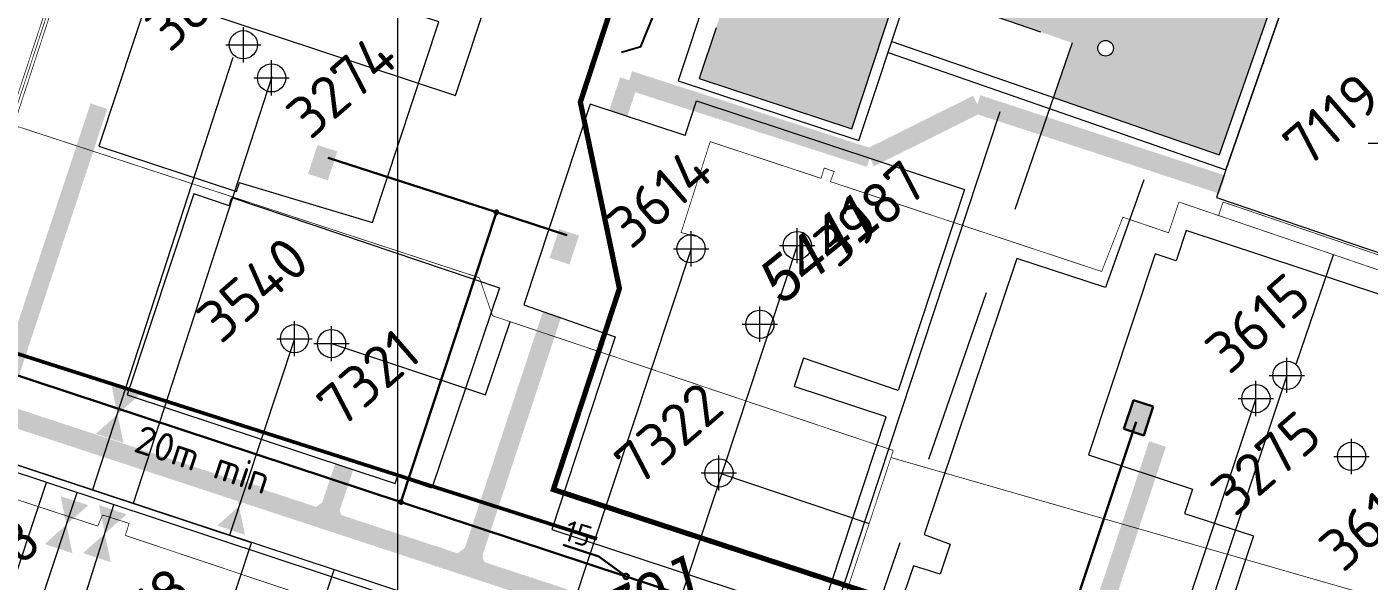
# Model space of a CAD drawing. Header units: millimetres. Extents: x 519 to 9564855, y -810 to 5021775.
# Drawn here: x 9541897.8 to 9542278.3, y 4997582.7 to 4997740 of the extents above; entities that cross this region are included whole.
import ezdxf
from ezdxf.enums import TextEntityAlignment as Align

# ---------------------------------------------------------------- set-up
doc = ezdxf.new("R2010")
doc.units = ezdxf.units.MM
doc.header["$LTSCALE"] = 2
doc.header["$MEASUREMENT"] = 0
doc.header["$PDMODE"] = 2
doc.header["$PDSIZE"] = 5
doc.linetypes.add('92051501$0$DASHED', pattern=[0.75, 0.5, -0.25])
doc.linetypes.add('ACAD_ISO02W100', pattern=[15, 12, -3])
doc.layers.add('13A этап', color=7, linetype='Continuous', true_color=0xaafdfa)
for name, color, linetype in [('42 доп. скв. на 2009 год', 96, 'Continuous'), ('Existing roads', 41, 'Continuous'), ('FIBERGLASS', 212, 'Continuous'), ('GRID_PULKOVO', 7, 'Continuous'), ('new 100 wells', 131, 'Continuous'), ('OilColl&Flowlines', 3, 'Continuous'), ('PPLINE_WAT', 7, 'WTR_LINE'), ('Stage 12 wells.Text&Frame', 52, 'Continuous'), ('Stage8 wlls text', 7, 'Continuous'), ('Wels of 13phase', 200, 'Continuous'), ('Газ', 4, 'GAS_LINE'), ('Скважины  2018 года', 7, 'Continuous'), ('Скважины - Конфликты наземки', 92, 'Continuous'), ('Скважины 2017г', 221, 'Continuous'), ('Скважины на 2015 год', 7, 'Continuous'), ('Скважины на 2016 год.', 40, 'Continuous')]:
    doc.layers.add(name, color=color, linetype=linetype)
for name, color, linetype, lineweight in [('SteamInjInfrastructure', 25, 'Continuous', 100), ('WELLS(drilled after 2000y)', 6, 'Continuous', 40), ('Скв на 2025 допы от ХеКай', 204, 'Continuous', 0), ('Скважины на 2022 год', 60, 'Continuous', 13), ('Скважины на 2026', 222, 'Continuous', 50), ('Электро', 1, 'Continuous', 30), ('Электроснаб', 1, 'Continuous', 18), ('Электроснабжене', 1, 'Continuous', 18)]:
    doc.layers.add(name, color=color, linetype=linetype, lineweight=lineweight)
doc.styles.add('92051501$0$STANDARD', font='simplex.shx')
doc.styles.add('Elect', font='isocpeur.ttf')
doc.styles.add('GeoApp', font='', dxfattribs={"height": 1})
doc.styles.get("Standard").update_dxf_attribs({"font": 'isocpeur.ttf', "width": 0.5})
doc.styles.get('GeoApp').set_extended_font_data('D431', italic=True)
doc.linetypes.add('_GP_FENCE', pattern='A,20,[130,ltypeshp.shx,S=2.5,R=0,X=0,Y=2.5],0', length=20)
doc.linetypes.add('GAS_LINE', pattern='A,0.5,-0.2,["G",92051501$0$STANDARD,S=0.1,R=0,X=-0.1,Y=-0.05],-0.05', length=0.75)
doc.linetypes.add('WTR_LINE', pattern='A,0.5,-0.2,["W",92051501$0$STANDARD,S=0.1,R=0,X=-0.1,Y=-0.05],-0.05', length=0.75)

msp = doc.modelspace()

# ---------------------------------------------------------------- hatches: boundary and pattern name
at = {"layer": 'Existing roads', "lineweight": 0}
msp.add_hatch(color=256, dxfattribs=at).paths.add_polyline_path([(9541899.06179, 4997626.16096, -0.406846034), (9541894.24029, 4997635.45699), (9541888.53949, 4997637.34328, -0.406846034), (9541879.12482, 4997632.75774)])
h = msp.add_hatch(color=256, dxfattribs=at)
h.paths.add_polyline_path([(9541984.4324, 4997605.75483), (9541986.01964, 4997605.15806, 0.155118741), (9541990.55229, 4997595.62105), (9541981.99669, 4997598.37419)])
h.paths.add_polyline_path([(9541982.9067, 4997606.32845), (9541984.4324, 4997605.75483), (9541981.99669, 4997598.37419), (9541973.20076, 4997601.20468, 0.161550784)])
h = msp.add_hatch(color=256, dxfattribs=at)
h.paths.add_polyline_path([(9542024.85029, 4997592.84064), (9542026.43753, 4997592.24388, 0.155118741), (9542030.97018, 4997582.70687), (9542022.41458, 4997585.46001)])
h.paths.add_polyline_path([(9542023.32459, 4997593.41427), (9542024.85029, 4997592.84064), (9542022.41458, 4997585.46001), (9542013.61865, 4997588.29049, 0.161550784)])
at = {"layer": 'Скважины на 2015 год', "linetype": 'ByBlock', "lineweight": 0, "ltscale": 5}
msp.add_hatch(color=5, dxfattribs=at).paths.add_polyline_path([(9542114.21092, 4997886.96645), (9542043.94133, 4997910.21738), (9541973.67173, 4997933.46832), (9541925.09459, 4997949.54162), (9541924.69479, 4997948.33332), (9541925.33951, 4997948.12), (9541924.39711, 4997945.27186), (9541922.46823, 4997939.44234), (9541921.56992, 4997936.72745), (9541920.11311, 4997937.20948), (9541920.72557, 4997939.06047), (9541922.84616, 4997945.46937), (9541923.8827, 4997948.60203), (9541924.69479, 4997948.33332), (9541925.09459, 4997949.54162), (9541892.57839, 4997960.30064), (9541868.93564, 4997888.84688), (9541865.34718, 4997889.93953), (9541864.40391, 4997887.08873), (9541862.7331, 4997882.03919), (9541845.97046, 4997831.37869), (9541845.16252, 4997828.93691), (9541849.89345, 4997827.31798), (9541850.71736, 4997829.80802), (9541869.7194, 4997823.52059), (9541870.01271, 4997824.40706), (9541870.47295, 4997824.25478), (9541869.65834, 4997821.79287), (9541869.29024, 4997820.68038), (9541874.96735, 4997818.73767), (9541876.16922, 4997822.36998), (9541876.64391, 4997822.21292), (9541877.29746, 4997824.18809), (9541877.92636, 4997824.50428), (9541878.41394, 4997824.34295), (9541878.72363, 4997825.27889), (9541879.97929, 4997824.86342, -0.197616276), (9541883.39415, 4997825.10512), (9541961.1502, 4997799.37705), (9541962.23745, 4997802.66299), (9542038.21798, 4997777.52241), (9542037.13072, 4997774.23647), (9542095.10581, 4997755.05357, -0.414213563), (9542097.01155, 4997751.26303), (9542095.81283, 4997747.64024), (9542095.81273, 4997747.64028), (9542093.30469, 4997740.06039), (9542088.43563, 4997725.34502), (9542131.63239, 4997711.05199), (9542143.97779, 4997748.36259), (9542075.81236, 4997770.9173)])
h = msp.add_hatch(color=5, dxfattribs=at)
h.paths.add_polyline_path([(9542116.96717, 4997886.38299), (9542080.08197, 4997774.90758), (9542194.14782, 4997735.41625), (9542188.81597, 4997719.93655), (9542235.75381, 4997703.62236), (9542241.8071, 4997720.92325), (9542205.69349, 4997733.18896, -0.84836428), (9542201.38906, 4997733.9, -1), (9542205.81094, 4997733.9, -0.08203779), (9542205.69349, 4997733.18896), (9542241.8071, 4997720.92325), (9542271.22506, 4997805.00264), (9542253.963, 4997810.75369), (9542262.22655, 4997835.55711)])
h.paths.add_polyline_path([(9542158.99261, 4997764.93583), (9542230.48064, 4997741.44064), (9542238.67664, 4997766.37832), (9542167.18861, 4997789.87352)], flags=24)
at = {"layer": 'Электро'}
for points in [[(9541985.83903, 4997704.60388), (9541980.2268, 4997706.46087), (9541977.51957, 4997698.27901), (9541983.1318, 4997696.42202)], [(9542054.34495, 4997680.75389), (9542048.73272, 4997682.61088), (9542046.02549, 4997674.42902), (9542051.63772, 4997672.57203)]]:
    msp.add_hatch(color=256, dxfattribs=at).paths.add_polyline_path(points)
h = msp.add_hatch(color=256, dxfattribs=at)
h.paths.add_polyline_path([(9542217.10156, 4997632.24681), (9542211.48933, 4997634.1038), (9542208.7821, 4997625.92194), (9542211.30231, 4997625.08805), (9542211.49828, 4997625.6803), (9542209.7207, 4997626.26846), (9542211.43896, 4997631.46142), (9542213.99798, 4997630.61469), (9542212.27973, 4997625.42173), (9542211.49828, 4997625.6803), (9542211.30231, 4997625.08805), (9542214.39433, 4997624.06495)])
h.paths.add_polyline_path([(9542213.99798, 4997630.61469), (9542211.43896, 4997631.46142), (9542209.7207, 4997626.26846), (9542212.27973, 4997625.42173)], flags=16)
at = {"layer": 'Электроснаб', "lineweight": 0}
msp.add_hatch(color=1, dxfattribs=at).paths.add_polyline_path([(9541985.83903, 4997704.60388), (9541980.2268, 4997706.46087), (9541977.51957, 4997698.27901), (9541983.1318, 4997696.42202)])
at = {"layer": 'Электроснаб', "linetype": '92051501$0$DASHED', "lineweight": 0}
msp.add_hatch(color=1, dxfattribs=at).paths.add_polyline_path([(9542054.34495, 4997680.75389), (9542048.73272, 4997682.61088), (9542046.02549, 4997674.42902), (9542051.63772, 4997672.57203)])
h = msp.add_hatch(color=1, dxfattribs=at)
h.paths.add_polyline_path([(9542217.10156, 4997632.24681), (9542211.48933, 4997634.1038), (9542208.7821, 4997625.92194), (9542211.30231, 4997625.08805), (9542211.49828, 4997625.6803), (9542209.7207, 4997626.26846), (9542211.43896, 4997631.46142), (9542213.99798, 4997630.61469), (9542212.27973, 4997625.42173), (9542211.49828, 4997625.6803), (9542211.30231, 4997625.08805), (9542214.39433, 4997624.06495)])
h.paths.add_polyline_path([(9542213.99798, 4997630.61469), (9542211.43896, 4997631.46142), (9542209.7207, 4997626.26846), (9542212.27973, 4997625.42173)], flags=16)
at = {"layer": 'Электроснабжене', "lineweight": 0}
msp.add_hatch(color=1, dxfattribs=at).paths.add_polyline_path([(9541985.83903, 4997704.60388), (9541980.2268, 4997706.46087), (9541977.51957, 4997698.27901), (9541983.1318, 4997696.42202)])
at = {"layer": 'Электроснабжене', "linetype": '92051501$0$DASHED', "lineweight": 0}
msp.add_hatch(color=1, dxfattribs=at).paths.add_polyline_path([(9542054.34495, 4997680.75389), (9542048.73272, 4997682.61088), (9542046.02549, 4997674.42902), (9542051.63772, 4997672.57203)])
h = msp.add_hatch(color=1, dxfattribs=at)
h.paths.add_polyline_path([(9542217.10156, 4997632.24681), (9542211.48933, 4997634.1038), (9542208.7821, 4997625.92194), (9542211.30231, 4997625.08805), (9542211.49828, 4997625.6803), (9542209.7207, 4997626.26846), (9542211.43896, 4997631.46142), (9542213.99798, 4997630.61469), (9542212.27973, 4997625.42173), (9542211.49828, 4997625.6803), (9542211.30231, 4997625.08805), (9542214.39433, 4997624.06495)])
h.paths.add_polyline_path([(9542213.99798, 4997630.61469), (9542211.43896, 4997631.46142), (9542209.7207, 4997626.26846), (9542212.27973, 4997625.42173)], flags=16)

# ---------------------------------------------------------------- linework, layer by layer
at = {"color": 6, "lineweight": 0}
for p, q in [((9542214.39, 4997696.54), (9542203.59014, 4997665.98874)), ((9542178.47101, 4997674.2233), (9542152.15071, 4997595.94337)), ((9542203.59014, 4997665.98874), (9542178.47101, 4997674.2233)), ((9542152.15071, 4997595.94337), (9542159.51044, 4997593.23069)), ((9542159.51044, 4997593.23069), (9542156.664, 4997584.64954)), ((9542149.11531, 4997587.03957), (9542138.80766, 4997556.73315)), ((9542156.664, 4997584.64954), (9542149.11531, 4997587.03957))]:
    msp.add_line(p, q, dxfattribs=at)
at = {"layer": '42 доп. скв. на 2009 год', "color": 0, "lineweight": 0}
msp.add_lwpolyline([(9542248.26532, 4997729.76382), (9542248.48974, 4997729.68672)], dxfattribs=at)
at = {"layer": 'Existing roads', "color": 3, "linetype": 'ByBlock', "lineweight": 0, "ltscale": 80}
for p, q in [((9542086.1, 4997677), (9542048.95861, 4997564.75032)), ((9542116.2, 4997677.9), (9542075.81996, 4997555.86238)), ((9541973.7, 4997651.5), (9541955.25503, 4997595.75513)), ((9541902.1, 4997577.7), (9541912.06814, 4997607.8294, 0)), ((9541914.1, 4997577.7), (9541922.53511, 4997604.36646, 0))]:
    msp.add_line(p, q, dxfattribs=at)
at = {"layer": 'Existing roads', "lineweight": 0, "flags": 128}
for points, const_width in [([(9540167.59195, 4998196.78734), (9542116.88988, 4997555.89)], 5.4), ([(9542068.56113, 4997724.80451), (9542065.48455, 4997715.43344)], 5.4), ([(9542136.75884, 4997702.81885), (9542068.56113, 4997724.80451)], 5.4), ([(9542167.2432, 4997718.00672), (9542136.75884, 4997702.81885)], 5.4), ([(9542236.73075, 4997695.21145), (9542167.2432, 4997718.00672)], 5.4), ([(9541918.26098, 4997717.46986), (9541889.53116, 4997630.64184)], 5), ([(9542046.68981, 4997658.42796), (9542023.05473, 4997586.74147)], 5.4), ([(9542218.31637, 4997621.62579), (9542188.7319, 4997532.21482)], 5), ([(9541987.78882, 4997615.22611), (9541982.74861, 4997599.99346)], 5.4)]:
    msp.add_lwpolyline(points, dxfattribs=dict(at, const_width=const_width))
at = {"layer": 'FIBERGLASS', "color": 5, "linetype": '92051501$0$DASHED', "lineweight": 0, "ltscale": 50}
msp.add_line((9542194.14782, 4997735.41625), (9541382.08701, 4995377.79909), dxfattribs=at)
at = {"layer": 'GRID_PULKOVO', "lineweight": 0}
msp.add_line((9542002.89283, 5010000), (9542002.89283, 4991998.07591), dxfattribs=at)
at = {"layer": 'new 100 wells', "color": 0, "linetype": 'ByBlock', "lineweight": 0}
for points in [[(9542084.39881, 4997709.17506), (9542057.53745, 4997718.06299), (9542038.68202, 4997661.0776), (9542064.62375, 4997652.00379)], [(9541955.19231, 4997689.23602), (9541945.13745, 4997692.56299), (9541926.28202, 4997635.57759), (9542002.26255, 4997610.43701), (9542002.90132, 4997612.36754)]]:
    msp.add_lwpolyline(points, dxfattribs=at)
for centre in [(9542086.1, 4997677), (9541973.7, 4997651.5)]:
    msp.add_circle(centre, 4, dxfattribs=at)
msp.add_point((9542086.1, 4997677), dxfattribs=at)
at = {"layer": 'new 100 wells', "color": 0, "linetype": 'ByBlock', "lineweight": 0, "ltscale": 80}
msp.add_point((9541973.7, 4997651.5), dxfattribs=at)
at = {"layer": 'OilColl&Flowlines', "lineweight": 0}
for p, q in [((9542695.19707, 4997348.73558, 0), (9540718.01393, 4998002.8832)), ((9541956.24995, 4997731.25273), (9541916.45025, 4997608.59493)), ((9541967.30234, 4997725.8154), (9541928.01556, 4997604.70775)), ((9542255, 4997641.1), (9542211.64971, 4997510.91878)), ((9542246.2, 4997634.5), (9542205.68641, 4997512.89193)), ((9541945.72918, 4997467.44826), (9541984.93424, 4997585.93482))]:
    msp.add_line(p, q, dxfattribs=at)
at = {"layer": 'OilColl&Flowlines', "linetype": 'ByBlock', "lineweight": 0, "ltscale": 50}
for p, q in [((9542027.81162, 4997635.52616), (9542034.80973, 4997656.3287)), ((9541984.2, 4997650.1), (9542027.81162, 4997635.52616))]:
    msp.add_line(p, q, dxfattribs=at)
at = {"layer": 'OilColl&Flowlines', "lineweight": 0}
msp.add_lwpolyline([(9542209.11018, 4997511.75906), (9540735.67214, 4997999.29302)], dxfattribs=at)
msp.add_lwpolyline([(9542209.11018, 4997511.75906), (9540735.67214, 4997999.29302)], dxfattribs=at)
at = {"layer": 'OilColl&Flowlines', "color": 3, "linetype": 'ByBlock', "lineweight": 0, "ltscale": 80, "const_width": 0.2}
for points in [[(9541776.9565, 4997750.4704), (9542026.10644, 4997668.78322)], [(9542026.10644, 4997668.78322), (9542029.81083, 4997658.01036), (9542143.42845, 4997619.78867)]]:
    msp.add_lwpolyline(points, dxfattribs=at)
at = {"layer": 'OilColl&Flowlines', "linetype": 'ByBlock', "lineweight": 0, "ltscale": 50, "const_width": 0.2}
for points in [[(9542143.42845, 4997619.78867), (9541900.14483, 4996883.69007), (9541931.70263, 4996807.40378)], [(9542142.76309, 4997617.7755), (9542335.75416, 4997562.23825)]]:
    msp.add_lwpolyline(points, dxfattribs=at)
at = {"layer": 'OilColl&Flowlines', "lineweight": 0}
for points in [[(9541929.72447, 4997635.53975), (9541923.54445, 4997630.03519), (9541921.86736, 4997638.13953)], [(9541925.22153, 4997621.93085), (9541917.36442, 4997624.53062), (9541923.54445, 4997630.03519)], [(9541964.15512, 4997609.48034), (9541957.97509, 4997603.97577), (9541956.29801, 4997612.08011)], [(9541915.23878, 4997604.2379, 0), (9541909.05876, 4997598.73333, 0), (9541907.38168, 4997606.83767, 0)], [(9541926.12834, 4997601.69323, 0), (9541919.94832, 4997596.18866, 0), (9541918.27123, 4997604.293, 0)], [(9541959.65218, 4997595.87143), (9541951.79507, 4997598.47121), (9541957.97509, 4997603.97577)], [(9541910.73584, 4997590.62899, 0), (9541902.87874, 4997593.22876, 0), (9541909.05876, 4997598.73333, 0)], [(9541921.6254, 4997588.08432, 0), (9541913.76829, 4997590.68409, 0), (9541919.94832, 4997596.18866, 0)]]:
    msp.add_solid(points, dxfattribs=at)
at = {"layer": 'PPLINE_WAT', "color": 5, "linetype": '92051501$0$DASHED', "lineweight": 0, "ltscale": 50}
msp.add_line((9542067.05158, 4997779.4189), (9542194.14782, 4997735.41625), dxfattribs=at)
at = {"layer": 'Stage 12 wells.Text&Frame', "color": 0, "linetype": 'ByBlock', "lineweight": 0}
for points in [[(9542084.39881, 4997709.17506), (9542087.63745, 4997718.96299), (9542163.61798, 4997693.82241), (9542144.76255, 4997636.83701), (9542117.97085, 4997645.93019), (9542115.33164, 4997637.9539)], [(9541931.8467, 4997540.21578), (9541942.66255, 4997536.63701), (9541961.51798, 4997593.62241), (9541885.53745, 4997618.76299), (9541884.3533, 4997615.18422)]]:
    msp.add_lwpolyline(points, dxfattribs=at)
msp.add_circle((9542116.2, 4997677.9), 4, dxfattribs=at)
msp.add_point((9542116.2, 4997677.9), dxfattribs=at)
at = {"layer": 'Stage8 wlls text', "color": 0, "linetype": 'ByBlock', "lineweight": 0}
msp.add_lwpolyline([(9542245.51859, 4997595.58286), (9542229.10479, 4997545.97407), (9542243.69759, 4997541.14958)], dxfattribs=at)
at = {"layer": 'SteamInjInfrastructure', "color": 0, "lineweight": 0, "ltscale": 80}
for p in [(9542279.76864, 4997829.42101), (9542143.00102, 4997735.86045)]:
    msp.add_line(p, (9542235.75381, 4997703.62236), dxfattribs=at)
at = {"layer": 'SteamInjInfrastructure', "linetype": 'ByBlock', "lineweight": 0, "ltscale": 80}
msp.add_line((9542173.65451, 4997715.9035), (9541863.62092, 4996775.81336), dxfattribs=at)
at = {"layer": 'SteamInjInfrastructure', "color": 7, "linetype": '_GP_FENCE', "lineweight": 0, "ltscale": 0.5}
for points in [[(9541875.98978, 4997821.44584), (9542090.91029, 4997750.33253), (9542082.42872, 4997724.6993), (9542133.69519, 4997707.73615), (9542147.83115, 4997750.45821), (9542079.47585, 4997773.07574), (9542117.8, 4997888.9), (9541889.94899, 4997964.29177), (9541864.40391, 4997887.08873), (9541862.7331, 4997882.03919), (9541845.97046, 4997831.37869), (9541847.88336, 4997830.74574)], [(9542141.96108, 4997732.71754), (9542237.7, 4997699.4), (9542237.7, 4997699.4), (9542237.7, 4997699.4)]]:
    msp.add_lwpolyline(points, dxfattribs=at)
at = {"layer": 'SteamInjInfrastructure', "color": 0, "lineweight": 0, "ltscale": 0.5}
for points in [[(9542283.7, 4997831.6), (9542283.7, 4997831.6), (9542283.7, 4997831.6), (9542237.7, 4997699.4), (9542283.7, 4997831.6), (9542283.7, 4997831.6), (9542283.7, 4997831.6), (9542283.7, 4997831.6), (9542118.9, 4997888.9), (9542118.9, 4997888.9)], [(9542141.96108, 4997732.71754), (9542237.7, 4997699.4), (9542237.7, 4997699.4), (9542237.7, 4997699.4)]]:
    msp.add_lwpolyline(points, dxfattribs=at)
at = {"layer": 'SteamInjInfrastructure', "color": 7, "linetype": 'Continuous', "lineweight": 0, "ltscale": 4}
msp.add_lwpolyline([(9542093.19612, 4997739.73229), (9542088.43563, 4997725.34502), (9542131.63239, 4997711.05199), (9542143.97779, 4997748.36259)], dxfattribs=at)
at = {"layer": 'WELLS(drilled after 2000y)', "color": 6, "linetype": 'ByBlock', "lineweight": 0, "ltscale": 50}
msp.add_line((9542257.62845, 4997644.24025), (9542268.22321, 4997675.3381), dxfattribs=at)
at = {"layer": 'WELLS(drilled after 2000y)', "color": 6, "lineweight": 0, "const_width": 0.2}
for points in [[(9541980.817, 4997787.9), (9541979.374, 4997784.25), (9541964.10999, 4997789.44017), (9541962.2567, 4997783.91539), (9541957.193, 4997785.614), (9541958.895, 4997791.204), (9541922.66822, 4997803.85317), (9541907.4178, 4997758.24458), (9541902.73627, 4997759.80996), (9541899.438, 4997749.946), (9541904.295, 4997748.192), (9541890.57292, 4997706.51325), (9541885.56181, 4997708.16308), (9541882.32674, 4997698.2639), (9541887.21822, 4997696.66535), (9541857.787, 4997607.803)], [(9541982.338, 4997787.296), (9541980.13998, 4997781.2944), (9541965.055, 4997786.419), (9541963.301, 4997781.62), (9541955.007, 4997784.484), (9541956.53495, 4997789.50237), (9541923.615, 4997801.041), (9541908.68268, 4997756.29616), (9541903.70807, 4997757.95629), (9541901.436, 4997751.148), (9541906.338, 4997749.354), (9541891.64084, 4997704.43051)], [(9542087.41, 4997680.512), (9542083.275, 4997681.608), (9542091.516, 4997707.404), (9542122.952, 4997696.994), (9542123.822, 4997699.918), (9542126.657, 4997698.927), (9542125.59, 4997696.056), (9542202.49, 4997670.566), (9542208.495, 4997685.965), (9542221.473, 4997681.545), (9542224.36022, 4997690.28183)], [(9542224.36022, 4997690.28183), (9542270.64924, 4997674.51157), (9542270.64924, 4997674.51157), (9542270.64924, 4997674.51157), (9542270.64924, 4997674.51157), (9542270.64924, 4997674.51157), (9542270.64924, 4997674.51157), (9542270.64924, 4997674.51157), (9542270.64924, 4997674.51157), (9542270.64924, 4997674.51157), (9542270.64924, 4997674.51157), (9542270.64924, 4997674.51157), (9542270.64924, 4997674.51157), (9542270.64924, 4997674.51157), (9542285.815, 4997669.322)], [(9541980.81988, 4997577.21516), (9541925.73, 4997595.691), (9541926.81655, 4997599.09485), (9541919.307, 4997601.492), (9541917.91278, 4997598.34114), (9541872.221, 4997613.321)]]:
    msp.add_lwpolyline(points, dxfattribs=at)
for points, elevation in [([(9541891.06279, 4997705.4054), (9541905.265, 4997748.738), (9541900.415, 4997750.56), (9541903.159, 4997758.881), (9541908.09785, 4997757.23276), (9541923.15332, 4997802.3456), (9541957.63698, 4997790.31064), (9541956.031, 4997785.036), (9541962.743, 4997782.683), (9541964.66113, 4997787.85918), (9541979.66992, 4997782.62104), (9541981.53687, 4997787.5843)], -24.66909), ([(9542235.668, 4997686.545), (9542236.914, 4997690.286), (9542322.778, 4997660.988)], -23.199)]:
    msp.add_lwpolyline(points, dxfattribs=dict(at, elevation=elevation))
at = {"layer": 'WELLS(drilled after 2000y)', "color": 0, "linetype": 'ByBlock', "lineweight": 0}
for points in [[(9541995.25626, 4997747.82885), (9542000.36299, 4997763.26255), (9541943.37759, 4997782.11798), (9541918.23701, 4997706.13746), (9541957.24688, 4997693.28632), (9541958.08143, 4997695.8196)], [(9542281.57609, 4997663.91861), (9542226.43745, 4997682.16299), (9542223.60075, 4997673.58984)]]:
    msp.add_lwpolyline(points, dxfattribs=at)
for centre in [(9541959.2, 4997734.9), (9542255, 4997641.1)]:
    msp.add_circle(centre, 4, dxfattribs=at)
for p in [(9541959.2, 4997734.9), (9542255, 4997641.1)]:
    msp.add_point(p, dxfattribs=at)
at = {"layer": 'Wels of 13phase', "color": 0, "linetype": 'ByBlock', "lineweight": 0}
for points in [[(9541958.01792, 4997695.83879), (9541958.01792, 4997695.83879), (9541995.76255, 4997684.43701), (9542014.61798, 4997741.42241), (9541995.25626, 4997747.82885)], [(9542223.60075, 4997673.58984), (9542217.63745, 4997675.56299), (9542198.78202, 4997618.57759), (9542228.23067, 4997608.83357)]]:
    msp.add_lwpolyline(points, dxfattribs=at)
for centre in [(9541967.2, 4997725.5), (9542246.2, 4997634.5)]:
    msp.add_circle(centre, 4, dxfattribs=at)
for p in [(9541967.2, 4997725.5), (9542246.2, 4997634.5)]:
    msp.add_point(p, dxfattribs=at)
at = {"layer": 'Газ', "elevation": -23.0274}
msp.add_lwpolyline([(9542066.3826, 4997732.8176), (9542071.89241, 4997734.37871), (9542076.28386, 4997745.29949), (9542070.7755, 4997744.5572), (9542074.2021, 4997754.3832), (9542049.4927, 4997763.2316), (9542049.2402, 4997762.6598), (9542049.09445, 4997765.00832), (9542037.17023, 4997769.15602), (9542037.1945, 4997766.7633), (9542037.6382, 4997767.5214)], dxfattribs=at)
at = {"layer": 'Скв на 2025 допы от ХеКай', "color": 244, "linetype": 'ACAD_ISO02W100', "lineweight": 0, "true_color": 0x991b1e, "const_width": 1.5, "elevation": 23.89046}
msp.add_lwpolyline([(9539371.99663, 4997269.22699), (9539639.56304, 4997181.37805), (9539953.29769, 4997078.30478), (9540678.73072, 4996840.1926), (9540701.13885, 4996795.87752), (9540805.94244, 4996761.46782), (9540850.25751, 4996783.87595), (9541778.96857, 4996478.95625), (9541933.60866, 4996924.71284), (9541959.59701, 4997000.01304), (9541984.406, 4997071.89607), (9542017.0262, 4997166.41176), (9542028.623, 4997200.01304), (9542056.87793, 4997285.92151), (9542079.72467, 4997355.5053), (9542077.25468, 4997367.30989), (9542097.18736, 4997428.05079), (9542106.17218, 4997436.09083), (9542151.59188, 4997574.39346), (9542047.08076, 4997608.70716), (9542065.79733, 4997665.7132), (9542054.72165, 4997718.62031), (9542078.12789, 4997789.91), (9542071.12629, 4997792.23624)], dxfattribs=at)
at = {"layer": 'Скважины  2018 года', "color": 5, "linetype": 'ByBlock', "lineweight": 0, "ltscale": 50}
msp.add_line((9541865.7, 4997496.8), (9541903.38531, 4997610.70513, 0), dxfattribs=at)
at = {"layer": 'Скважины - Конфликты наземки', "linetype": 'ByBlock', "lineweight": 0}
msp.add_circle((9542105.6, 4997655.6), 4, dxfattribs=at)
at = {"layer": 'Скважины - Конфликты наземки', "linetype": 'ByBlock', "lineweight": 0, "ltscale": 80}
msp.add_point((9542105.6, 4997655.6), dxfattribs=at)
at = {"layer": 'Скважины 2017г', "color": 0, "linetype": 'ByBlock', "lineweight": 0}
for points in [[(9541955.19231, 4997689.23602), (9541955.96416, 4997691.524), (9542031.76698, 4997665.95188), (9542012.58789, 4997609.09977), (9542002.90132, 4997612.36754)], [(9542064.62838, 4997652.00217), (9542046.65934, 4997597.34911)], [(9542046.65934, 4997597.34911), (9542122.56255, 4997572.33701), (9542141.41798, 4997629.32241), (9542115.33164, 4997637.9539)]]:
    msp.add_lwpolyline(points, dxfattribs=at)
for centre in [(9541984.2, 4997650.1), (9542094, 4997613.4)]:
    msp.add_circle(centre, 4, dxfattribs=at)
for p in [(9541984.2, 4997650.1), (9542094, 4997613.4)]:
    msp.add_point(p, dxfattribs=at)
at = {"layer": 'Скважины на 2015 год', "color": 3, "linetype": 'ByBlock', "lineweight": 0, "ltscale": 5}
msp.add_line((9542094, 4997613.4), (9542136.59394, 4997599.10963), dxfattribs=at)
at = {"layer": 'Скважины на 2015 год', "color": 0, "linetype": 'ByBlock', "lineweight": 0}
msp.add_lwpolyline([(9542237.7, 4997699.4), (9542235.03768, 4997691.59456), (9542311.16596, 4997665.62836), (9542311.7899, 4997667.45765)], dxfattribs=at)
at = {"layer": 'Скважины на 2015 год', "color": 0, "linetype": 'ByBlock', "lineweight": 0, "ltscale": 5}
msp.add_circle((9542203.6, 4997733.9), 2.21094, dxfattribs=at)
at = {"layer": 'Скважины на 2015 год', "color": 0, "linetype": 'ByBlock', "lineweight": 0}
msp.add_point((9542283, 4997707), dxfattribs=at)
at = {"layer": 'Скважины на 2016 год.', "color": 254, "lineweight": 0, "true_color": 0xfeeab9}
msp.add_lwpolyline([(9541943.38202, 4997745.67759), (9542019.36255, 4997720.53701), (9542038.21798, 4997777.52241), (9541962.23745, 4997802.66299)], close=True, dxfattribs=at)
at = {"layer": 'Скважины на 2022 год', "color": 0, "linetype": 'ByBlock', "lineweight": 0}
msp.add_lwpolyline([(9542228.23067, 4997608.83357), (9542225.98723, 4997601.92898), (9542245.51935, 4997595.58517)], dxfattribs=at)
msp.add_circle((9542273.3, 4997618.1), 4, dxfattribs=at)
msp.add_point((9542273.3, 4997618.1), dxfattribs=at)
at = {"layer": 'Скважины на 2026'}
msp.add_line((9536427.64777, 4999394.69832), (9542059.39265, 4997594.73601), dxfattribs=at)
at = {"layer": 'Электро'}
for p, q in [((9542030.92419, 4997687.36855), (9541983.27733, 4997702.76695)), ((9541738.51767, 4997692.74012, 0), (9542184.7772, 4997545.40977, 0)), ((9542003.87153, 4997605.13488, 0), (9542030.92419, 4997687.36855)), ((9542031.83974, 4997687.07267), (9542050.89698, 4997680.8806)), ((9542211.48933, 4997634.1038, 0), (9542208.7821, 4997625.92194, 0)), ((9542217.10156, 4997632.24681, 0), (9542211.48933, 4997634.1038, 0)), ((9542214.39433, 4997624.06495, 0), (9542217.10156, 4997632.24681, 0)), ((9542184.7772, 4997545.40977, 0), (9542212.22873, 4997627.88791, 0)), ((9542208.7821, 4997625.92194, 0), (9542214.39433, 4997624.06495, 0)), ((9542049.86881, 4997592.98088), (9542059.95026, 4997589.70522)), ((9542067.68676, 4997584.0666), (9542059.95026, 4997589.70522))]:
    msp.add_line(p, q, dxfattribs=at)
for centre, radius, start, end in [((9542030.92419, 4997687.36855), 0.5, 161.9999999, 341.9999999), ((9542030.92419, 4997687.36855), 0.5, 161.9999999, 341.9999999), ((9542030.92419, 4997687.36855), 0.5, 161.9999999, 341.9999999), ((9542030.92419, 4997687.36855), 0.5, 341.9999999, 161.9999999), ((9542030.92419, 4997687.36855), 0.5, 341.9999999, 161.9999999), ((9542030.92419, 4997687.36855), 0.5, 341.9999999, 161.9999999), ((9542003.87153, 4997605.13488, 0), 0.5, 162.0000001, 342.0000001), ((9542003.87153, 4997605.13488, 0), 0.5, 162.0000001, 342.0000001), ((9542003.87153, 4997605.13488, 0), 0.5, 162.0000001, 342.0000001), ((9542003.87153, 4997605.13488, 0), 0.5, 342.0000001, 162.0000001), ((9542003.87153, 4997605.13488, 0), 0.5, 342.0000001, 162.0000001), ((9542003.87153, 4997605.13488, 0), 0.5, 342.0000001, 162.0000001), ((9542067.68676, 4997584.0666), 0.75, 161.9999999, 341.9999999), ((9542067.68676, 4997584.0666), 0.75, 341.9999999, 161.9999999)]:
    msp.add_arc(centre, radius, start, end, dxfattribs=at)
at = {"layer": 'Электроснаб', "color": 1, "lineweight": 0}
for p, q in [((9542030.92419, 4997687.36855), (9541983.27733, 4997702.76695)), ((9542003.87153, 4997605.13488, 0), (9542030.92419, 4997687.36855))]:
    msp.add_line(p, q, dxfattribs=at)
at = {"layer": 'Электроснаб', "color": 1, "linetype": '92051501$0$DASHED', "lineweight": 0}
for p, q in [((9541738.51767, 4997692.74012, 0), (9542184.7772, 4997545.40977, 0)), ((9542031.83974, 4997687.07267), (9542050.89698, 4997680.8806)), ((9542211.48933, 4997634.1038, 0), (9542208.7821, 4997625.92194, 0)), ((9542217.10156, 4997632.24681, 0), (9542211.48933, 4997634.1038, 0)), ((9542214.39433, 4997624.06495, 0), (9542217.10156, 4997632.24681, 0)), ((9542184.7772, 4997545.40977, 0), (9542212.22873, 4997627.88791, 0)), ((9542208.7821, 4997625.92194, 0), (9542214.39433, 4997624.06495, 0)), ((9542049.86881, 4997592.98088), (9542059.95026, 4997589.70522)), ((9542067.68676, 4997584.0666), (9542059.95026, 4997589.70522))]:
    msp.add_line(p, q, dxfattribs=at)
at = {"layer": 'Электроснаб', "color": 1, "lineweight": 0}
for centre, start, end in [((9542030.92419, 4997687.36855), 161.9999999, 341.9999999), ((9542030.92419, 4997687.36855), 161.9999999, 341.9999999), ((9542030.92419, 4997687.36855), 161.9999999, 341.9999999), ((9542030.92419, 4997687.36855), 341.9999999, 161.9999999), ((9542030.92419, 4997687.36855), 341.9999999, 161.9999999), ((9542030.92419, 4997687.36855), 341.9999999, 161.9999999), ((9542003.87153, 4997605.13488, 0), 162.0000001, 342.0000001), ((9542003.87153, 4997605.13488, 0), 162.0000001, 342.0000001), ((9542003.87153, 4997605.13488, 0), 162.0000001, 342.0000001), ((9542003.87153, 4997605.13488, 0), 342.0000001, 162.0000001), ((9542003.87153, 4997605.13488, 0), 342.0000001, 162.0000001), ((9542003.87153, 4997605.13488, 0), 342.0000001, 162.0000001)]:
    msp.add_arc(centre, 0.5, start, end, dxfattribs=at)
at = {"layer": 'Электроснаб', "color": 1, "linetype": '92051501$0$DASHED', "lineweight": 0}
for start, end in [(161.9999999, 341.9999999), (341.9999999, 161.9999999)]:
    msp.add_arc((9542067.68676, 4997584.0666), 0.75, start, end, dxfattribs=at)
at = {"layer": 'Электроснабжене', "color": 1, "lineweight": 0}
for p, q in [((9542030.92419, 4997687.36855), (9541983.27733, 4997702.76695)), ((9542003.87153, 4997605.13488, 0), (9542030.92419, 4997687.36855))]:
    msp.add_line(p, q, dxfattribs=at)
at = {"layer": 'Электроснабжене', "color": 1, "linetype": '92051501$0$DASHED', "lineweight": 0}
for p, q in [((9541738.51767, 4997692.74012, 0), (9542184.7772, 4997545.40977, 0)), ((9542031.83974, 4997687.07267), (9542050.89698, 4997680.8806)), ((9542211.48933, 4997634.1038, 0), (9542208.7821, 4997625.92194, 0)), ((9542217.10156, 4997632.24681, 0), (9542211.48933, 4997634.1038, 0)), ((9542214.39433, 4997624.06495, 0), (9542217.10156, 4997632.24681, 0)), ((9542184.7772, 4997545.40977, 0), (9542212.22873, 4997627.88791, 0)), ((9542208.7821, 4997625.92194, 0), (9542214.39433, 4997624.06495, 0)), ((9542049.86881, 4997592.98088), (9542059.95026, 4997589.70522)), ((9542067.68676, 4997584.0666), (9542059.95026, 4997589.70522))]:
    msp.add_line(p, q, dxfattribs=at)
at = {"layer": 'Электроснабжене', "color": 1, "lineweight": 0}
for centre, start, end in [((9542030.92419, 4997687.36855), 161.9999999, 341.9999999), ((9542030.92419, 4997687.36855), 161.9999999, 341.9999999), ((9542030.92419, 4997687.36855), 161.9999999, 341.9999999), ((9542030.92419, 4997687.36855), 341.9999999, 161.9999999), ((9542030.92419, 4997687.36855), 341.9999999, 161.9999999), ((9542030.92419, 4997687.36855), 341.9999999, 161.9999999), ((9542003.87153, 4997605.13488, 0), 162.0000001, 342.0000001), ((9542003.87153, 4997605.13488, 0), 162.0000001, 342.0000001), ((9542003.87153, 4997605.13488, 0), 162.0000001, 342.0000001), ((9542003.87153, 4997605.13488, 0), 342.0000001, 162.0000001), ((9542003.87153, 4997605.13488, 0), 342.0000001, 162.0000001), ((9542003.87153, 4997605.13488, 0), 342.0000001, 162.0000001)]:
    msp.add_arc(centre, 0.5, start, end, dxfattribs=at)
at = {"layer": 'Электроснабжене', "color": 1, "linetype": '92051501$0$DASHED', "lineweight": 0}
for start, end in [(161.9999999, 341.9999999), (341.9999999, 161.9999999)]:
    msp.add_arc((9542067.68676, 4997584.0666), 0.75, start, end, dxfattribs=at)

# ---------------------------------------------------------------- texts
at = {"layer": '13A этап', "color": 0, "linetype": 'ByBlock', "lineweight": 0, "style": 'Elect'}
msp.add_text('3298', height=12, rotation=41, dxfattribs=at).set_placement((9541876.77479, 4997569.90947))
at = {"layer": 'new 100 wells', "color": 0, "linetype": 'ByBlock', "lineweight": 0, "style": 'Elect'}
for s, p in [('3614', (9542069.0515, 4997676.4998)), ('3540', (9541952.81517, 4997649.66213))]:
    msp.add_text(s, height=12, rotation=41, dxfattribs=at).set_placement(p)
at = {"layer": 'Stage 12 wells.Text&Frame', "color": 0, "linetype": 'ByBlock', "lineweight": 0, "style": 'Elect'}
for s, p in [('3987', (9542127.6156, 4997671.14803)), ('4878', (9541919.02257, 4997555.20383))]:
    msp.add_text(s, height=12, rotation=41, dxfattribs=at).set_placement(p)
at = {"layer": 'WELLS(drilled after 2000y)', "color": 0, "linetype": 'ByBlock', "lineweight": 0, "style": 'Elect'}
for s, p in [('3613', (9541938.25988, 4997732.39777)), ('3615', (9542238.62726, 4997640.94692))]:
    msp.add_text(s, height=12, rotation=41, dxfattribs=at).set_placement(p)
at = {"layer": 'Wels of 13phase', "color": 0, "linetype": 'ByBlock', "lineweight": 0, "style": 'Elect'}
for s, p in [('3274', (9541978.18169, 4997707.57663)), ('3275', (9542240.22341, 4997600.59856))]:
    msp.add_text(s, height=12, rotation=41, dxfattribs=at).set_placement(p)
at = {"layer": 'Скважины - Конфликты наземки', "lineweight": 35, "style": 'GeoApp'}
for s, rotation, p in [('5441', 38.8332141, (9542111.87117, 4997660.80079)), ('4879J', 26.0318371, (9542048.41488, 4997558.83416))]:
    msp.add_text(s, height=12.5, rotation=rotation, dxfattribs=at).set_placement(p)
at = {"layer": 'Скважины 2017г', "color": 0, "linetype": 'ByBlock', "lineweight": 0, "style": 'Elect'}
for s, p in [('7321', (9541986.80137, 4997625.62707)), ('7322', (9542071.1452, 4997609.18269))]:
    msp.add_text(s, height=12, rotation=41, dxfattribs=at).set_placement(p)
at = {"layer": 'Скважины на 2015 год', "color": 0, "linetype": 'ByBlock', "lineweight": 0, "style": 'Elect'}
msp.add_text('7119', height=12, rotation=41, dxfattribs=at).set_placement((9542260.60854, 4997699.54113))
at = {"layer": 'Скважины на 2022 год', "color": 0, "linetype": 'ByBlock', "lineweight": 0}
msp.add_text('3615J', height=12, rotation=41, dxfattribs=at).set_placement((9542273.25687, 4997582.11886), align=Align.BOTTOM_LEFT)
at = {"layer": 'Электро', "ltscale": 25}
msp.add_text('20m min', height=8, rotation=341.691556, dxfattribs=at).set_placement((9541927.76152, 4997619.58945, 0))
at = {"layer": 'Электро', "ltscale": 0.5}
msp.add_text('15', height=6, rotation=342, dxfattribs=at).set_placement((9542049.68135, 4997594.48857))
at = {"layer": 'Электроснаб', "color": 1, "lineweight": 0, "ltscale": 25}
msp.add_text('20m min', height=8, rotation=341.691556, dxfattribs=at).set_placement((9541927.76152, 4997619.58945, 0))
at = {"layer": 'Электроснаб', "color": 1, "linetype": '92051501$0$DASHED', "lineweight": 0, "ltscale": 0.5}
msp.add_text('15', height=6, rotation=342, dxfattribs=at).set_placement((9542049.68135, 4997594.48857))
at = {"layer": 'Электроснабжене', "color": 1, "lineweight": 0, "ltscale": 25}
msp.add_text('20m min', height=8, rotation=341.691556, dxfattribs=at).set_placement((9541927.76152, 4997619.58945, 0))
at = {"layer": 'Электроснабжене', "color": 1, "linetype": '92051501$0$DASHED', "lineweight": 0, "ltscale": 0.5}
msp.add_text('15', height=6, rotation=342, dxfattribs=at).set_placement((9542049.68135, 4997594.48857))

doc.saveas('drawing.dxf')
